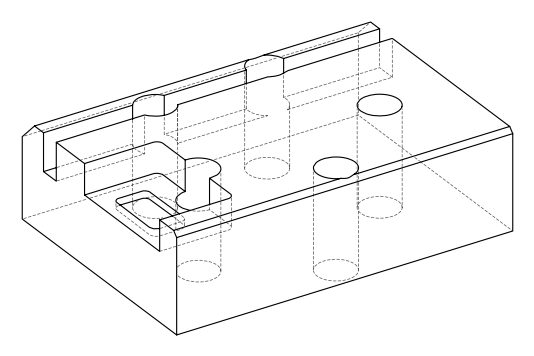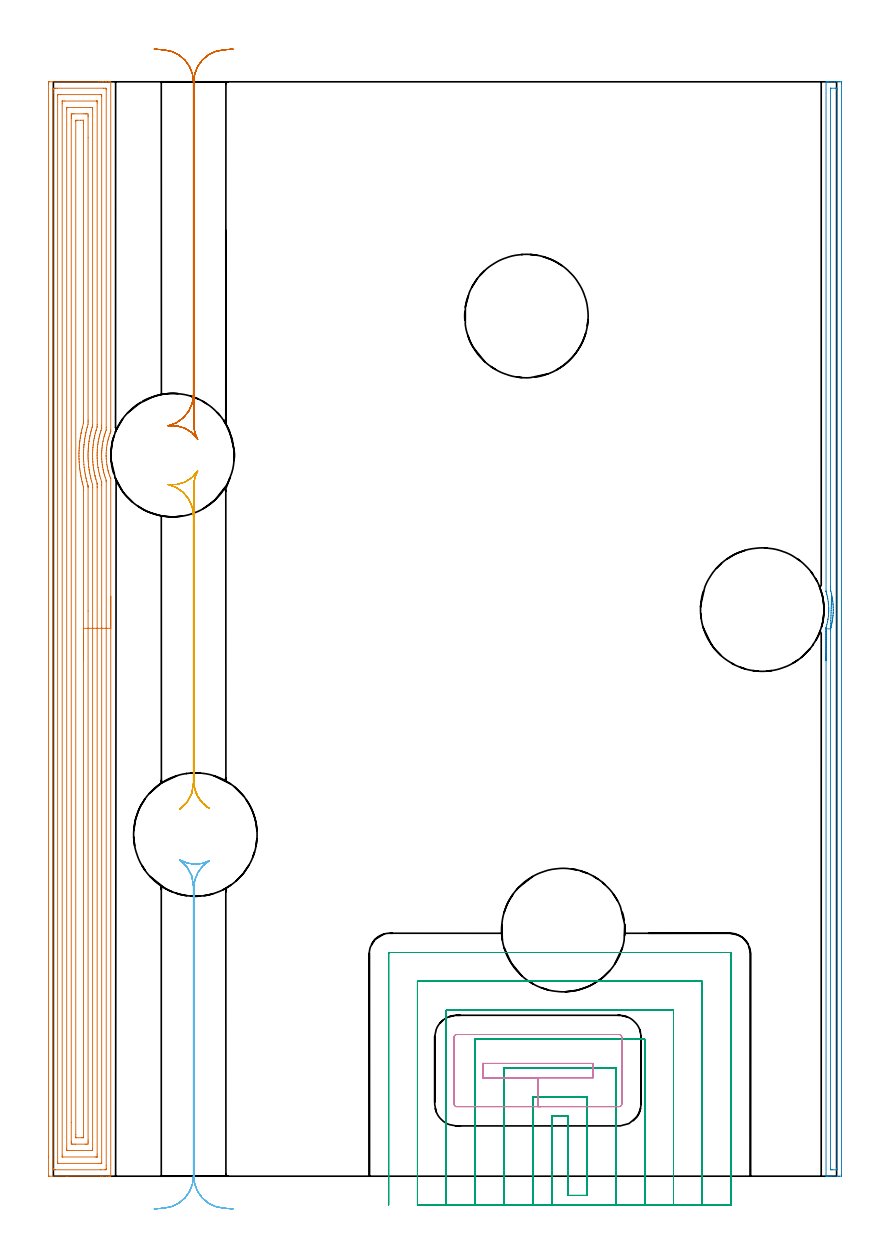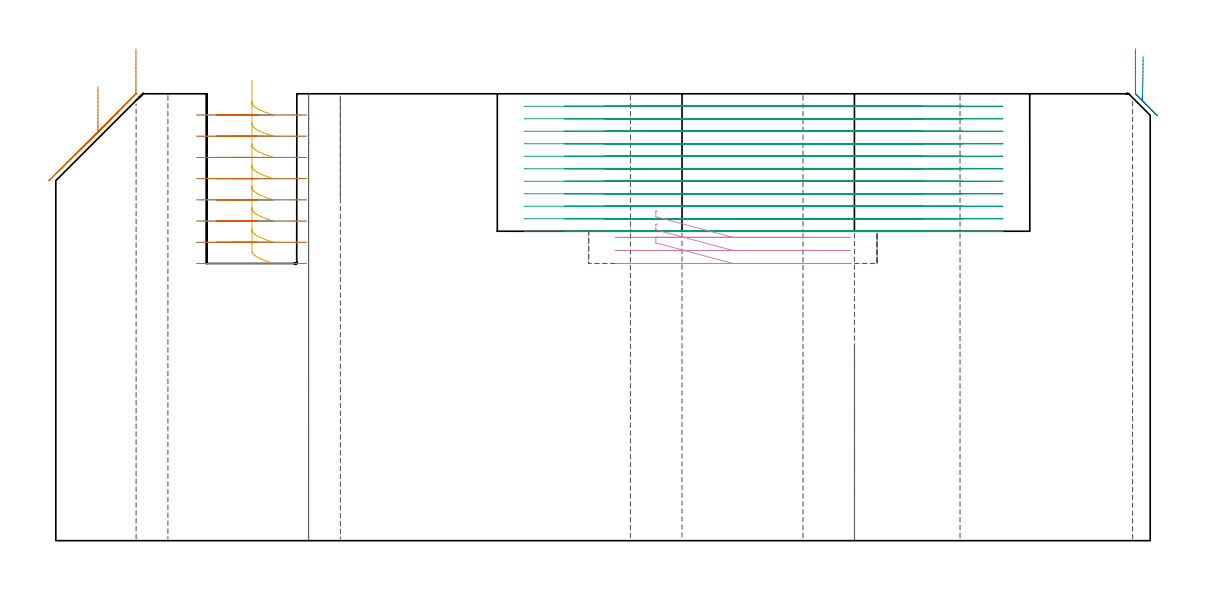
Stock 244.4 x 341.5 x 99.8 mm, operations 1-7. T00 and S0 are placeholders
(PLAN: 12 operations, 3 tool changes, 106.8 min)
(1 AREA_MILL | FG_CHAMFER_SURFACE | UGT0205_001 | 19.51 min | 64269 mm3)
(2 AREA_MILL_1 | FG_CHAMFER_SURFACE_1 | UGT0205_001 | 5.64 min | 3945 mm3)
(3 MILL_OPEN_POCKET | POCKET_OPEN | NXT0201_011 | Follow Part, ap 3, ae 75% | 38.83 min | 276191 mm3)
(4 MILL_RECTANGULAR_POCKET | POCKET_RECTANGULAR_STRAIGHT | NXT0201_011 | Follow Part, ap 3, ae 75% | 1.7 min | 15711 mm3)
(5 MILL_RECTANGULAR_SLOT | SLOT_RECTANGULAR | UGT0201_094 | Follow Part, ap 5, ae 75% | 4.61 min | 102547 mm3)
(6 MILL_RECTANGULAR_SLOT_1 | SLOT_RECTANGULAR_1 | UGT0201_094 | Follow Part, ap 5, ae 75% | 4.05 min | 84101 mm3)
(7 MILL_RECTANGULAR_SLOT_2 | SLOT_RECTANGULAR_2 | UGT0201_094 | Follow Part, ap 5, ae 75% | 4.43 min | 90943 mm3)
(8 MILL_THROUGH_HOLE_FROM_SOLID_MATERIAL | STEP1HOLE | UGT0201_018 | Circular | 5.61 min | 80154 mm3)
(9 MILL_THROUGH_HOLE_FROM_SOLID_MATERIAL_1 | STEP1HOLE_1 | UGT0201_018 | Circular | 5.61 min | 99507 mm3)
(10 MILL_THROUGH_HOLE_FROM_SOLID_MATERIAL_2 | STEP1HOLE_2 | UGT0201_018 | Circular | 5.61 min | 116212 mm3)
(11 MILL_THROUGH_HOLE_FROM_SOLID_MATERIAL_3 | STEP1HOLE_3 | UGT0201_018 | Circular | 5.61 min | 116213 mm3)
(12 MILL_THROUGH_HOLE_FROM_SOLID_MATERIAL_4 | STEP1HOLE_4 | UGT0201_018 | Circular | 5.61 min | 81093 mm3)
(TOOL UGT0205_001 | Chamfer Mill 20 x 3 x 45 deg. | D20 FL50 Z2)
(TOOL NXT0201_011 | ENDMILL 12mm [2P460-1200-NA 1630] | D12 FL38 Z6)
(TOOL UGT0201_094 | End mill 20 mm | D20 FL38 Z4)
(TOOL UGT0201_018 | End mill 30 mm | D30 FL50 Z4)
(OP 1 AREA_MILL)
G17 G21 G94 G90
T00 M6
G54
G17 G0 G90 X17.9 Y180.963 S1061 M3
G43 Z109.8 H0
G94 G1 Y180.925 Z108.928 F250.
Y180.811 Z108.063
Y180.622 Z107.212
Y180.36 Z106.38
Y180.026 Z105.574
Y179.623 Z104.8
Y179.155 Z104.064
Y178.624 Z103.372
Y178.034 Z102.729
Y177.391 Z102.139
Y176.699 Z101.608
Y175.963 Z101.14
Y175.189 Z100.737
Y174.383 Z100.403
Y173.551 Z100.141
Y172.7 Z99.952
Y171.835 Z99.838
Y170.963 Z99.8
Y0.168
X17.899 Y0.057 Z99.792
X17.898 Y0.049 Z99.791
X17.87 Y0.01 Z99.762
X17.563 Y0. Z99.463
X17.234 Z99.134
X16.571 Z98.466
X15.359 Z97.255
X14.809 Z96.703
X4.267 Z86.164
X-1.328 Y0.001 Z80.569
X-1.492 Y0.01 Z80.406
X-1.499 Y0.174 Z80.399
X-1.5 Y5.931 Z80.4
Y340.885
X-1.496 Y341.329 Z80.402
X-1.492 Y341.49 Z80.406
X-1.327 Y341.5 Z80.57
X14.203 Z96.098
X14.809 Z96.703
X15.359 Z97.255
X15.69 Z97.586
X16.24 Z98.136
X16.571 Z98.466
X17.234 Z99.134
X17.563 Z99.463
X17.897 Y341.496 Z99.788
X17.898 Y341.493 Z99.789
X17.9 Y341.332 Z99.8
Y232.82
X17.901 Y232.33 Z99.794
X17.892 Y232.305 Z99.79
X17.734 Y231.894 Z99.632
X17.673 Y231.721 Z99.572
X17.42 Y231.001 Z99.318
X17.298 Y230.61 Z99.196
X17.155 Y230.154 Z99.055
X17.143 Y230.109 Z99.043
X17.13 Y230.054 Z99.03
X17.045 Y229.695 Z98.94
X16.946 Y229.291 Z98.845
X16.927 Y229.216 Z98.826
X16.752 Y228.323 Z98.646
X16.616 Y227.431 Z98.509
X16.571 Y227.008 Z98.468
X16.524 Y226.538 Z98.419
X16.471 Y225.646 Z98.364
X16.464 Y224.784 Z98.356
Y224.753 Z98.357
Y224.727 Z98.358
X16.496 Y223.889 Z98.385
X16.497 Y223.86 Z98.386
X16.568 Y222.968 Z98.466
X16.687 Y222.075 Z98.579
X16.773 Y221.583 Z98.669
X16.84 Y221.21 Z98.735
X16.845 Y221.182 Z98.74
X16.861 Y221.101 Z98.76
X17.041 Y220.29 Z98.938
X17.095 Y220.068 Z98.995
X17.101 Y220.047 Z99.
X17.156 Y219.846 Z99.055
X17.291 Y219.397 Z99.189
X17.59 Y218.505 Z99.489
X17.746 Y218.084 Z99.646
X17.895 Y217.685 Z99.793
X17.897 Y217.669 Z99.796
X17.9 Y217.638 Z99.8
Y170.963
X16.486 Z98.386
Y3.38
X16.485 Y2.489 Z98.385
X16.483 Y2.401 Z98.383
X16.474 Y2.01 Z98.374
X16.083 Y2.003 Z97.983
X14.809 Y2. Z96.709
X0.71 Y2.001 Z82.61
X0.221 Y2.004 Z82.121
X0.012 Y2.01 Z81.912
X-0.079 Y2.035 Z81.821
X-0.084 Y2.313 Z81.816
X-0.085 Y2.401 Z81.815
X-0.086 Y338.12 Z81.814
X-0.085 Y339.012 Z81.815
X-0.083 Y339.099 Z81.817
X-0.074 Y339.49 Z81.826
X0.317 Y339.497 Z82.217
X0.71 Y339.499 Z82.61
X1.196 Y339.5 Z83.096
X15.69 Y339.499 Z97.59
X16.179 Y339.496 Z98.079
X16.388 Y339.49 Z98.288
X16.479 Y339.465 Z98.379
X16.484 Y339.187 Z98.384
X16.485 Y339.099 Z98.385
Y233.713
X16.479 Y232.914 Z98.379
X16.473 Y232.82 Z98.373
X16.273 Y232.23 Z98.173
X16.171 Y231.927 Z98.071
X16.052 Y231.56 Z97.952
X15.886 Y231.034 Z97.786
X15.86 Y230.948 Z97.76
X15.842 Y230.881 Z97.742
X15.69 Y230.281 Z97.59
X15.663 Y230.168 Z97.563
X15.657 Y230.141 Z97.557
X15.506 Y229.434 Z97.406
X15.469 Y229.248 Z97.369
X15.365 Y228.685 Z97.265
X15.313 Y228.355 Z97.213
X15.246 Y227.911 Z97.146
X15.194 Y227.462 Z97.094
X15.158 Y227.108 Z97.058
X15.111 Y226.569 Z97.011
X15.092 Y226.281 Z96.992
X15.061 Y225.676 Z96.961
X15.056 Y225.425 Z96.956
X15.053 Y224.783 Z96.953
X15.058 Y224.53 Z96.958
X15.081 Y223.889 Z96.981
X15.096 Y223.598 Z96.996
X15.147 Y222.996 Z97.047
X15.182 Y222.619 Z97.082
X15.248 Y222.103 Z97.148
X15.318 Y221.587 Z97.218
X15.385 Y221.21 Z97.285
X15.517 Y220.492 Z97.417
X15.554 Y220.317 Z97.454
X15.69 Y219.698 Z97.59
X15.763 Y219.424 Z97.663
X15.941 Y218.785 Z97.841
X15.974 Y218.675 Z97.874
X16.019 Y218.531 Z97.919
X16.185 Y218.029 Z98.085
X16.475 Y217.183 Z98.375
X16.479 Y217.133 Z98.379
X16.483 Y217.033 Z98.383
X16.485 Y216.832 Z98.385
X16.486 Y216.745 Z98.386
Y170.963
X15.071 Z96.971
Y4.187
X15.07 Y4.054 Z96.97
X15.067 Y4.022 Z96.967
X15.065 Y4.013 Z96.965
X15.054 Y4.009 Z96.954
X14.991 Y4.002 Z96.891
X14.809 Y4.001 Z96.709
X14.112 Y4. Z96.012
X1.591 Y4.001 Z83.491
X1.407 Y4.005 Z83.307
X1.355 Y4.01 Z83.255
X1.335 Y4.014 Z83.235
X1.333 Y4.028 Z83.233
X1.33 Y4.098 Z83.23
X1.329 Y4.187 Z83.229
Y4.453
Y337.313
X1.33 Y337.446 Z83.23
X1.333 Y337.478 Z83.233
X1.334 Y337.487 Z83.234
X1.346 Y337.491 Z83.246
X1.409 Y337.498 Z83.309
X1.591 Y337.499 Z83.491
X2.288 Y337.5 Z84.188
X14.809 Y337.499 Z96.709
X14.993 Y337.495 Z96.893
X15.045 Y337.49 Z96.945
X15.065 Y337.486 Z96.965
X15.067 Y337.472 Z96.967
X15.07 Y337.402 Z96.97
X15.071 Y337.313 Z96.971
Y337.047
Y234.341
X15.068 Y233.713 Z96.968
X15.065 Y233.454 Z96.965
X15.06 Y233.297 Z96.96
X14.878 Y232.75 Z96.778
X14.809 Y232.537 Z96.709
X14.665 Y232.073 Z96.565
X14.623 Y231.927 Z96.523
X14.47 Y231.378 Z96.37
X14.384 Y231.034 Z96.284
X14.296 Y230.661 Z96.196
X14.18 Y230.141 Z96.08
X14.136 Y229.93 Z96.036
X14.002 Y229.248 Z95.902
X13.991 Y229.184 Z95.891
X13.928 Y228.795 Z95.828
X13.87 Y228.413 Z95.77
X13.863 Y228.355 Z95.763
X13.777 Y227.614 Z95.677
X13.762 Y227.462 Z95.662
X13.705 Y226.794 Z95.605
X13.69 Y226.569 Z95.59
X13.657 Y225.95 Z95.557
X13.646 Y225.676 Z95.546
X13.639 Y225.075 Z95.539
Y224.783
X13.654 Y224.167 Z95.554
X13.666 Y223.889 Z95.566
X13.703 Y223.224 Z95.603
X13.721 Y222.996 Z95.621
X13.79 Y222.243 Z95.69
X13.806 Y222.103 Z95.706
X13.921 Y221.216 Z95.821
X13.928 Y221.174 Z95.828
X14.086 Y220.317 Z95.986
X14.124 Y220.118 Z96.024
X14.274 Y219.424 Z96.174
X14.378 Y218.968 Z96.278
X14.493 Y218.531 Z96.393
X14.723 Y217.724 Z96.623
X15.043 Y216.745 Z96.943
X15.064 Y216.676 Z96.964
X15.067 Y216.611 Z96.967
X15.07 Y216.48 Z96.97
X15.071 Y215.852 Z96.971
Y215.585
Y170.963
X13.657 Z95.557
Y6.866
X13.655 Y6.249 Z95.555
X13.652 Y6.042 Z95.552
X13.65 Y6.014 Z95.55
X13.633 Y6.01 Z95.533
X13.58 Y6.005 Z95.48
X13.474 Y6.002 Z95.374
X13.046 Y6. Z94.946
X2.923 Y6.001 Z84.823
X2.822 Y6.003 Z84.722
X2.772 Y6.007 Z84.672
X2.752 Y6.01 Z84.652
X2.75 Y6.023 Z84.65
X2.747 Y6.129 Z84.647
X2.743 Y6.592 Z84.643
Y334.634
X2.745 Y335.251 Z84.645
X2.748 Y335.458 Z84.648
X2.749 Y335.487 Z84.649
X2.767 Y335.49 Z84.667
X2.819 Y335.495 Z84.719
X2.926 Y335.498 Z84.826
X3.354 Y335.5 Z85.254
X13.477 Y335.499 Z95.377
X13.578 Y335.497 Z95.478
X13.628 Y335.493 Z95.528
X13.648 Y335.49 Z95.548
X13.65 Y335.477 Z95.55
X13.653 Y335.371 Z95.553
X13.657 Y334.908 Z95.557
Y234.607
X13.655 Y233.989 Z95.555
X13.653 Y233.851 Z95.553
X13.65 Y233.784 Z95.55
X13.356 Y232.82 Z95.256
X13.285 Y232.579 Z95.185
X13.102 Y231.927 Z95.002
X13.09 Y231.883 Z94.99
X13.046 Y231.707 Z94.946
X12.921 Y231.161 Z94.821
X12.893 Y231.034 Z94.793
X12.766 Y230.425 Z94.666
X12.711 Y230.141 Z94.611
X12.625 Y229.676 Z94.525
X12.556 Y229.248 Z94.456
X12.504 Y228.904 Z94.404
X12.432 Y228.355 Z94.332
X12.404 Y228.113 Z94.304
X12.337 Y227.462 Z94.237
X12.322 Y227.303 Z94.222
X12.269 Y226.569 Z94.169
X12.263 Y226.47 Z94.163
X12.228 Y225.676 Z94.128
X12.226 Y225.614 Z94.126
X12.219 Y224.783 Z94.119
X12.22 Y224.728 Z94.12
X12.244 Y223.889 Z94.144
X12.248 Y223.806 Z94.148
X12.296 Y222.996 Z94.196
X12.307 Y222.853 Z94.207
X12.377 Y222.103 Z94.277
X12.403 Y221.863 Z94.303
X12.488 Y221.21 Z94.388
X12.541 Y220.829 Z94.441
X12.629 Y220.317 Z94.529
X12.732 Y219.743 Z94.632
X12.797 Y219.424 Z94.697
X12.967 Y218.611 Z94.867
X12.985 Y218.531 Z94.885
X13.046 Y218.273 Z94.946
X13.221 Y217.638 Z95.121
X13.291 Y217.39 Z95.191
X13.628 Y216.294 Z95.528
X13.65 Y216.201 Z95.55
X13.653 Y216.13 Z95.553
X13.656 Y215.852 Z95.556
X13.657 Y215.233 Z95.557
Y214.958
Y170.963
X12.243 Z94.143
Y8.495
X12.241 Y8.337 Z94.141
X12.236 Y8.026 Z94.136
X12.222 Y8.009 Z94.122
X12.205 Y8.006 Z94.105
X12.165 Y8.003 Z94.065
X11.927 Y8. Z93.827
X4.878 Z86.778
X4.235 Y8.003 Z86.135
X4.192 Y8.005 Z86.092
X4.171 Y8.009 Z86.071
X4.164 Y8.016 Z86.064
X4.162 Y8.101 Z86.062
X4.158 Y8.416 Z86.058
X4.157 Y8.731 Z86.057
Y333.005
X4.159 Y333.163 Z86.059
X4.164 Y333.474 Z86.064
X4.178 Y333.491 Z86.078
X4.195 Y333.494 Z86.095
X4.235 Y333.497 Z86.135
X4.472 Y333.5 Z86.372
X11.522 Z93.422
X12.165 Y333.497 Z94.065
X12.208 Y333.495 Z94.108
X12.229 Y333.491 Z94.129
X12.236 Y333.484 Z94.136
X12.238 Y333.399 Z94.138
X12.242 Y333.084 Z94.142
X12.243 Y332.926 Z94.143
Y332.848
Y234.528
X12.241 Y234.449 Z94.141
X12.236 Y234.292 Z94.136
X12.232 Y234.21 Z94.132
X12.217 Y234.155 Z94.117
X12.165 Y233.977 Z94.065
X12.104 Y233.776 Z94.004
X12.085 Y233.713 Z93.985
X11.906 Y233.083 Z93.806
X11.834 Y232.82 Z93.734
X11.721 Y232.378 Z93.621
X11.613 Y231.927 Z93.513
X11.551 Y231.657 Z93.451
X11.416 Y231.034 Z93.316
X11.393 Y230.924 Z93.293
X11.284 Y230.365 Z93.184
X11.249 Y230.176 Z93.149
X11.243 Y230.141 Z93.143
X11.13 Y229.404 Z93.03
X11.109 Y229.248 Z93.009
X11.029 Y228.614 Z92.929
X10.999 Y228.355 Z92.899
X10.944 Y227.806 Z92.844
X10.915 Y227.462 Z92.815
X10.879 Y226.979 Z92.779
X10.855 Y226.569 Z92.755
X10.834 Y226.132 Z92.734
X10.818 Y225.676 Z92.718
X10.812 Y225.261 Z92.712
X10.81 Y224.783 Z92.71
X10.818 Y224.362 Z92.718
X10.834 Y223.889 Z92.734
X10.853 Y223.433 Z92.753
X10.88 Y222.996 Z92.78
X10.918 Y222.475 Z92.818
X10.952 Y222.103 Z92.852
X11.014 Y221.484 Z92.914
X11.048 Y221.21 Z92.948
X11.148 Y220.455 Z93.048
X11.17 Y220.317 Z93.07
X11.284 Y219.651 Z93.184
X11.326 Y219.424 Z93.226
X11.336 Y219.372 Z93.236
X11.509 Y218.531 Z93.409
X11.571 Y218.24 Z93.471
X11.711 Y217.638 Z93.611
X11.865 Y217.049 Z93.765
X11.952 Y216.745 Z93.852
X12.236 Y215.78 Z94.136
X12.242 Y214.958 Z94.142
X12.243 Y214.88 Z94.143
Y170.963
X10.829 Z92.729
Y11.332
X10.828 Y10.901 Z92.728
X10.825 Y10.439 Z92.725
X10.822 Y10.014 Z92.722
X10.403 Y10.007 Z92.303
X9.953 Y10.001 Z91.853
X6.878 Y10. Z88.778
X6.428 Y10.002 Z88.328
X5.997 Y10.008 Z87.897
X5.578 Y10.017 Z87.478
X5.575 Y10.439 Z87.475
X5.572 Y10.869 Z87.472
X5.571 Y16.731 Z87.471
Y330.168
X5.572 Y330.599 Z87.472
X5.575 Y331.061 Z87.475
X5.578 Y331.486 Z87.478
X5.997 Y331.493 Z87.897
X6.447 Y331.499 Z88.347
X9.522 Y331.5 Z91.422
X9.972 Y331.498 Z91.872
X10.403 Y331.492 Z92.303
X10.822 Y331.483 Z92.722
X10.825 Y331.061 Z92.725
X10.828 Y330.631 Z92.728
X10.829 Y324.043 Z92.729
X10.828 Y235.962 Z92.728
X10.826 Y235.5 Z92.726
X10.822 Y235.075 Z92.722
X10.809 Y234.607 Z92.709
X10.558 Y233.713 Z92.458
X10.525 Y233.59 Z92.425
X10.403 Y233.129 Z92.303
X10.343 Y232.881 Z92.243
X10.329 Y232.82 Z92.229
X10.179 Y232.154 Z92.079
X10.13 Y231.927 Z92.03
X10.026 Y231.417 Z91.926
X9.952 Y231.034 Z91.852
X9.884 Y230.667 Z91.784
X9.798 Y230.141 Z91.698
X9.761 Y229.899 Z91.661
X9.67 Y229.248 Z91.57
X9.653 Y229.115 Z91.553
X9.566 Y228.355 Z91.466
X9.562 Y228.314 Z91.462
X9.522 Y227.896 Z91.422
X9.49 Y227.494 Z91.39
X9.488 Y227.462 Z91.388
X9.437 Y226.655 Z91.337
X9.432 Y226.569 Z91.332
X9.402 Y225.797 Z91.302
X9.4 Y225.676 Z91.3
X9.392 Y224.914 Z91.292
X9.394 Y224.783 Z91.294
X9.41 Y224.002 Z91.31
X9.414 Y223.889 Z91.314
X9.451 Y223.068 Z91.351
X9.522 Y222.088 Z91.422
X9.61 Y221.21 Z91.51
X9.621 Y221.109 Z91.521
X9.727 Y220.317 Z91.627
X9.762 Y220.073 Z91.662
X9.872 Y219.424 Z91.772
X9.948 Y218.992 Z91.848
X10.038 Y218.531 Z91.938
X10.171 Y217.873 Z92.071
X10.223 Y217.638 Z92.123
X10.403 Y216.851 Z92.303
X10.431 Y216.745 Z92.331
X10.441 Y216.706 Z92.341
X10.684 Y215.852 Z92.584
X10.797 Y215.452 Z92.697
X10.818 Y215.363 Z92.718
X10.822 Y215.304 Z92.722
X10.826 Y215.189 Z92.726
X10.828 Y214.958 Z92.728
X10.829 Y176.351 Z92.729
Y170.963
X9.415 Z91.315
X9.414 Y12.334 Z91.314
X9.413 Y12.225 Z91.313
X9.409 Y12.03 Z91.309
X9.408 Y12.014 Z91.308
X9.35 Y12.009 Z91.25
X9.232 Y12.004 Z91.132
X9.084 Y12.001 Z90.984
X8.862 Y12. Z90.762
X7.1 Z89.
X7.03 Y12.003 Z88.93
X7.009 Y12.005 Z88.909
X6.993 Y12.009 Z88.893
X6.99 Y12.039 Z88.89
X6.987 Y12.115 Z88.887
X6.986 Y12.225 Z88.886
X6.985 Y13.009 Z88.885
X6.986 Y329.166 Z88.886
X6.987 Y329.275 Z88.887
X6.99 Y329.47 Z88.89
X6.991 Y329.486 Z88.891
X7.05 Y329.491 Z88.95
X7.168 Y329.496 Z89.068
X7.316 Y329.499 Z89.216
X7.538 Y329.5 Z89.438
X8.419 Z90.319
X9.3 Z91.2
X9.37 Y329.497 Z91.27
X9.391 Y329.495 Z91.291
X9.407 Y329.491 Z91.307
X9.41 Y329.461 Z91.31
X9.413 Y329.385 Z91.313
X9.414 Y329.275 Z91.314
X9.415 Y328.491 Z91.315
X9.414 Y235.609 Z91.314
X9.413 Y235.5 Z91.313
X9.408 Y235.109 Z91.308
X9.333 Y234.798 Z91.233
X9.055 Y233.713 Z90.955
X8.973 Y233.376 Z90.873
X8.844 Y232.82 Z90.744
X8.807 Y232.652 Z90.707
X8.653 Y231.927 Z90.553
X8.651 Y231.917 Z90.551
X8.641 Y231.864 Z90.541
X8.512 Y231.165 Z90.412
X8.489 Y231.034 Z90.389
X8.39 Y230.396 Z90.29
X8.353 Y230.141 Z90.253
X8.282 Y229.611 Z90.182
X8.238 Y229.248 Z90.138
X8.189 Y228.812 Z90.089
X8.144 Y228.355 Z90.044
X8.112 Y227.998 Z90.012
X8.071 Y227.462 Z89.971
X8.051 Y227.166 Z89.951
X8.019 Y226.569 Z89.919
X8.008 Y226.317 Z89.908
X7.988 Y225.676 Z89.888
X7.983 Y225.449 Z89.883
X7.981 Y224.783 Z89.881
X7.983 Y224.556 Z89.883
X8.001 Y223.889 Z89.901
X8.009 Y223.636 Z89.909
X8.041 Y222.996 Z89.941
X8.059 Y222.693 Z89.959
X8.103 Y222.103 Z90.003
X8.134 Y221.723 Z90.034
X8.185 Y221.21 Z90.085
X8.237 Y220.726 Z90.137
X8.289 Y220.317 Z90.189
X8.374 Y219.695 Z90.274
X8.417 Y219.424 Z90.317
X8.552 Y218.62 Z90.452
X8.569 Y218.531 Z90.469
X8.641 Y218.155 Z90.541
X8.746 Y217.638 Z90.646
X8.774 Y217.503 Z90.674
X8.944 Y216.745 Z90.844
X9.037 Y216.343 Z90.937
X9.166 Y215.852 Z91.066
X9.361 Y215.121 Z91.261
X9.404 Y214.958 Z91.304
X9.413 Y214.175 Z91.313
X9.414 Y214.065 Z91.314
X9.415 Y170.963 Z91.315
Y170.092 Z91.353
Y169.227 Z91.467
Y168.375 Z91.655
Y167.543 Z91.918
Y166.737 Z92.252
Y165.963 Z92.654
Y165.227 Z93.123
Y164.535 Z93.654
Y163.892 Z94.244
Y163.303 Z94.887
Y162.772 Z95.579
Y162.303 Z96.315
Y161.9 Z97.088
Y161.566 Z97.894
Y161.304 Z98.726
Y161.115 Z99.578
Y161.001 Z100.443
Y160.963 Z101.315
G0 Z109.8
M5
M2
(OP 2 AREA_MILL_1)
G17 G21 G94 G90
T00 M6
G54
G17 G0 G90 X241.089 Y160.858 S1061 M3
G43 Z109.822 H0
G94 G1 Y160.894 Z108.95 F250.
Y161.005 Z108.085
Y161.192 Z107.233
X241.09 Y161.452 Z106.4
Y161.783 Z105.593
X241.091 Y162.184 Z104.818
X241.092 Y162.651 Z104.081
X241.093 Y163.18 Z103.387
X241.094 Y163.767 Z102.743
X241.095 Y164.409 Z102.151
X241.096 Y165.099 Z101.618
X241.097 Y165.834 Z101.148
X241.099 Y166.607 Z100.743
X241.1 Y167.412 Z100.406
X241.102 Y168.243 Z100.142
X241.103 Y169.094 Z99.95
X241.105 Y169.959 Z99.834
X241.106 Y170.83 Z99.794
X241.107 Y171.137 Z99.793
X241.116 Y171.197 Z99.783
X241.119 Y171.209 Z99.781
X241.169 Y171.399 Z99.73
X241.353 Y172.09 Z99.545
X241.556 Y172.982 Z99.341
X241.683 Y173.693 Z99.215
X241.716 Y173.874 Z99.183
X241.831 Y174.767 Z99.065
X241.846 Y174.932 Z99.051
X241.906 Y175.659 Z98.984
X241.932 Y176.106 Z98.963
X241.937 Y176.328 Z98.958
X241.942 Y176.552 Z98.952
X241.945 Y176.998 Z98.954
X241.937 Y177.286 Z98.961
X241.932 Y177.445 Z98.964
Y177.448
X241.876 Y178.341 Z99.02
X241.859 Y178.524 Z99.04
X241.785 Y179.23 Z99.11
X241.649 Y180.122 Z99.248
X241.612 Y180.31 Z99.286
X241.472 Y181.015 Z99.425
X241.322 Y181.618 Z99.575
X241.251 Y181.908 Z99.646
X241.21 Y182.059 Z99.689
X241.129 Y182.349 Z99.768
X241.112 Y182.413 Z99.785
X241.108 Y182.508 Z99.789
X241.104 Y182.657 Z99.794
X241.1 Y341.332 Z99.8
X241.103 Y341.49 Z99.788
X241.16 Y341.493 Z99.731
X241.562 Y341.5 Z99.338
X241.935 Z98.964
X242.607 Z98.288
X243.836 Z97.061
X244.393 Z96.501
X245.008 Z95.888
X245.286 Z95.609
X245.896 Y341.498 Z95.
X245.897 Y341.496 Z94.999
X245.9 Y340.885 Z95.
Y0.615
X245.897 Y0.004 Z94.999
X245.896 Y0.002 Z95.
X245.286 Y0. Z95.609
X245.008 Z95.888
X242.607 Z98.288
X241.935 Z98.964
X241.562 Z99.338
X241.163 Z99.728
X241.108 Z99.782
X241.103 Y0.007 Z99.788
X241.1 Y0.168 Z99.8
X241.106 Y170.83 Z99.794
X242.527 Y170.764 Z98.373
X242.544 Y170.858 Z98.356
X242.607 Y171.12 Z98.293
X242.623 Y171.181 Z98.277
X242.627 Y171.197 Z98.273
X242.793 Y171.904 Z98.107
X242.834 Y172.09 Z98.066
X242.948 Y172.642 Z97.952
X243.01 Y172.983 Z97.89
X243.083 Y173.4 Z97.817
X243.149 Y173.876 Z97.751
X243.188 Y174.188 Z97.712
X243.252 Y174.769 Z97.648
X243.273 Y174.996 Z97.627
X243.323 Y175.662 Z97.577
X243.332 Y175.83 Z97.568
X243.353 Y176.555 Z97.547
X243.355 Y176.7 Z97.545
X243.343 Y177.448 Z97.557
X243.338 Y177.61 Z97.562
X243.294 Y178.341 Z97.606
X243.277 Y178.564 Z97.623
X243.211 Y179.234 Z97.689
X243.176 Y179.559 Z97.724
X243.091 Y180.128 Z97.809
X243.015 Y180.613 Z97.885
X242.935 Y181.021 Z97.965
X242.79 Y181.731 Z98.11
X242.747 Y181.914 Z98.153
X242.607 Y182.487 Z98.293
X242.529 Y182.807 Z98.371
X242.526 Y182.888 Z98.374
X242.52 Y183.7 Z98.38
X242.519 Y183.788 Z98.381
X242.515 Y339.192 Z98.385
X242.516 Y339.285 Z98.384
X242.521 Y339.468 Z98.379
X242.525 Y339.492 Z98.375
X242.533 Y339.494 Z98.367
X242.557 Y339.497 Z98.343
X242.607 Y339.499 Z98.293
X243.993 Y339.5 Z96.907
X244.393 Y339.496 Z96.507
X244.45 Y339.494 Z96.45
X244.478 Y339.491 Z96.422
X244.481 Y339.377 Z96.419
X244.485 Y339.192 Z96.415
X244.486 Y339.099 Z96.414
Y339.007
X244.485 Y2.308 Z96.415
X244.484 Y2.215 Z96.416
X244.479 Y2.031 Z96.421
X244.475 Y2.008 Z96.425
X244.467 Y2.006 Z96.433
X244.443 Y2.003 Z96.457
X244.393 Y2.001 Z96.507
X243.007 Y2. Z97.893
X242.607 Y2.004 Z98.293
X242.55 Y2.006 Z98.35
X242.522 Y2.009 Z98.378
X242.515 Y2.401 Z98.385
X242.521 Y170.477 Z98.379
X242.524 Y170.65 Z98.376
X242.527 Y170.764 Z98.373
X242.551 Y171.636 Z98.387
X242.575 Y172.503 Z98.477
X242.599 Y173.359 Z98.642
X242.622 Y174.198 Z98.881
X242.644 Y175.012 Z99.193
X242.666 Y175.797 Z99.574
X242.686 Y176.545 Z100.023
X242.706 Y177.251 Z100.535
X242.724 Y177.91 Z101.106
X242.741 Y178.516 Z101.733
X242.756 Y179.066 Z102.41
X242.769 Y179.555 Z103.133
X242.781 Y179.978 Z103.895
X242.79 Y180.334 Z104.692
X242.798 Y180.619 Z105.516
X242.804 Y180.831 Z106.362
X242.808 Y180.969 Z107.224
X242.81 Y181.031 Z108.094
G0 Z109.8
M5
M2
(OP 3 MILL_OPEN_POCKET)
G17 G21 G94 G90
T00 M6
G54
G17 G0 G90 X155.6 Y-9. S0 M3
G43 Z109.8 H1
Z97.009
G94 G1 Y-6. F250.
Y18.8 F500.
X160.5
Y-6.
X166.5
Y24.8
X149.6
Y-6.
Y-9. F250.
X175.5
Y-6.
Y33.8 F500.
X140.6
Y-6.
Y-9. F250.
X184.5
Y-6.
Y42.8 F500.
X131.6
Y-6.
Y-9. F250.
X193.5
Y-6.
Y51.8 F500.
X122.6
Y-6.
Y-9. F250.
X202.5
Y-6.
Y60.8 F500.
X113.6
Y-6.
Y-9. F250.
X211.5
Y-6.
Y69.5 F500.
G3 X211.2 Y69.8 R0.3
G1 X104.9
G3 X104.6 Y69.5 R0.3
G1 Y-6.
Y-9. F250.
G0 X155.6 Z94.218
G1 Y-6.
Y18.8 F500.
X160.5
Y-6.
X166.5
Y24.8
X149.6
Y-6.
Y-9. F250.
X175.5
Y-6.
Y33.8 F500.
X140.6
Y-6.
Y-9. F250.
X184.5
Y-6.
Y42.8 F500.
X131.6
Y-6.
Y-9. F250.
X193.5
Y-6.
Y51.8 F500.
X122.6
Y-6.
Y-9. F250.
X202.5
Y-6.
Y60.8 F500.
X113.6
Y-6.
Y-9. F250.
X211.5
Y-6.
Y69.5 F500.
G3 X211.2 Y69.8 R0.3
G1 X104.9
G3 X104.6 Y69.5 R0.3
G1 Y-6.
Y-9. F250.
G0 X155.6 Z91.427
G1 Y-6.
Y18.8 F500.
X160.5
Y-6.
X166.5
Y24.8
X149.6
Y-6.
Y-9. F250.
X175.5
Y-6.
Y33.8 F500.
X140.6
Y-6.
Y-9. F250.
X184.5
Y-6.
Y42.8 F500.
X131.6
Y-6.
Y-9. F250.
X193.5
Y-6.
Y51.8 F500.
X122.6
Y-6.
Y-9. F250.
X202.5
Y-6.
Y60.8 F500.
X113.6
Y-6.
Y-9. F250.
X211.5
Y-6.
Y69.5 F500.
G3 X211.2 Y69.8 R0.3
G1 X104.9
G3 X104.6 Y69.5 R0.3
G1 Y-6.
Y-9. F250.
G0 X155.6 Z88.636
G1 Y-6.
Y18.8 F500.
X160.5
Y-6.
X166.5
Y24.8
X149.6
Y-6.
Y-9. F250.
X175.5
Y-6.
Y33.8 F500.
X140.6
Y-6.
Y-9. F250.
X184.5
Y-6.
Y42.8 F500.
X131.6
Y-6.
Y-9. F250.
X193.5
Y-6.
Y51.8 F500.
X122.6
Y-6.
Y-9. F250.
X202.5
Y-6.
Y60.8 F500.
X113.6
Y-6.
Y-9. F250.
X211.5
Y-6.
Y69.5 F500.
G3 X211.2 Y69.8 R0.3
G1 X104.9
G3 X104.6 Y69.5 R0.3
G1 Y-6.
Y-9. F250.
G0 X155.6 Z85.845
G1 Y-6.
Y18.8 F500.
X160.5
Y-6.
X166.5
Y24.8
X149.6
Y-6.
Y-9. F250.
X175.5
Y-6.
Y33.8 F500.
X140.6
Y-6.
Y-9. F250.
X184.5
Y-6.
Y42.8 F500.
X131.6
Y-6.
Y-9. F250.
X193.5
Y-6.
Y51.8 F500.
X122.6
Y-6.
Y-9. F250.
X202.5
Y-6.
Y60.8 F500.
X113.6
Y-6.
Y-9. F250.
X211.5
Y-6.
Y69.5 F500.
G3 X211.2 Y69.8 R0.3
G1 X104.9
G3 X104.6 Y69.5 R0.3
G1 Y-6.
Y-9. F250.
G0 X155.6 Z83.054
G1 Y-6.
Y18.8 F500.
X160.5
Y-6.
X166.5
Y24.8
X149.6
Y-6.
Y-9. F250.
X175.5
Y-6.
Y33.8 F500.
X140.6
Y-6.
Y-9. F250.
X184.5
Y-6.
Y42.8 F500.
X131.6
Y-6.
Y-9. F250.
X193.5
Y-6.
Y51.8 F500.
X122.6
Y-6.
Y-9. F250.
X202.5
Y-6.
Y60.8 F500.
X113.6
Y-6.
Y-9. F250.
X211.5
Y-6.
Y69.5 F500.
G3 X211.2 Y69.8 R0.3
G1 X104.9
G3 X104.6 Y69.5 R0.3
G1 Y-6.
Y-9. F250.
G0 X155.6 Z80.264
G1 Y-6.
Y18.8 F500.
X160.5
Y-6.
X166.5
Y24.8
X149.6
Y-6.
Y-9. F250.
X175.5
Y-6.
Y33.8 F500.
X140.6
Y-6.
Y-9. F250.
X184.5
Y-6.
Y42.8 F500.
X131.6
Y-6.
Y-9. F250.
X193.5
Y-6.
Y51.8 F500.
X122.6
Y-6.
Y-9. F250.
X202.5
Y-6.
Y60.8 F500.
X113.6
Y-6.
Y-9. F250.
X211.5
Y-6.
Y69.5 F500.
G3 X211.2 Y69.8 R0.3
G1 X104.9
G3 X104.6 Y69.5 R0.3
G1 Y-6.
Y-9. F250.
G0 X155.6 Z77.473
G1 Y-6.
Y18.8 F500.
X160.5
Y-6.
X166.5
Y24.8
X149.6
Y-6.
Y-9. F250.
X175.5
Y-6.
Y33.8 F500.
X140.6
Y-6.
Y-9. F250.
X184.5
Y-6.
Y42.8 F500.
X131.6
Y-6.
Y-9. F250.
X193.5
Y-6.
Y51.8 F500.
X122.6
Y-6.
Y-9. F250.
X202.5
Y-6.
Y60.8 F500.
X113.6
Y-6.
Y-9. F250.
X211.5
Y-6.
Y69.5 F500.
G3 X211.2 Y69.8 R0.3
G1 X104.9
G3 X104.6 Y69.5 R0.3
G1 Y-6.
Y-9. F250.
G0 X155.6 Z74.682
G1 Y-6.
Y18.8 F500.
X160.5
Y-6.
X166.5
Y24.8
X149.6
Y-6.
Y-9. F250.
X175.5
Y-6.
Y33.8 F500.
X140.6
Y-6.
Y-9. F250.
X184.5
Y-6.
Y42.8 F500.
X131.6
Y-6.
Y-9. F250.
X193.5
Y-6.
Y51.8 F500.
X122.6
Y-6.
Y-9. F250.
X202.5
Y-6.
Y60.8 F500.
X113.6
Y-6.
Y-9. F250.
X211.5
Y-6.
Y69.5 F500.
G3 X211.2 Y69.8 R0.3
G1 X104.9
G3 X104.6 Y69.5 R0.3
G1 Y-6.
Y-9. F250.
G0 X155.6 Z71.891
G1 Y-6.
Y18.8 F500.
X160.5
Y-6.
X166.5
Y24.8
X149.6
Y-6.
Y-9. F250.
X175.5
Y-6.
Y33.8 F500.
X140.6
Y-6.
Y-9. F250.
X184.5
Y-6.
Y42.8 F500.
X131.6
Y-6.
Y-9. F250.
X193.5
Y-6.
Y51.8 F500.
X122.6
Y-6.
Y-9. F250.
X202.5
Y-6.
Y60.8 F500.
X113.6
Y-6.
Y-9. F250.
X211.5
Y-6.
Y69.5 F500.
G3 X211.2 Y69.8 R0.3
G1 X104.9
G3 X104.6 Y69.5 R0.3
G1 Y-6.
Y-9. F250.
G0 X155.6 Z69.1
G1 Y-6.
Y18.8 F500.
X160.5
Y-6.
X166.5
Y24.8
X149.6
Y-6.
Y-9. F250.
X175.5
Y-6.
Y33.8 F500.
X140.6
Y-6.
Y-9. F250.
X184.5
Y-6.
Y42.8 F500.
X131.6
Y-6.
Y-9. F250.
X193.5
Y-6.
Y51.8 F500.
X122.6
Y-6.
Y-9. F250.
X202.5
Y-6.
Y60.8 F500.
X113.6
Y-6.
Y-9. F250.
X211.5
Y-6.
Y69.5 F500.
G3 X211.2 Y69.8 R0.3
G1 X104.9
G3 X104.6 Y69.5 R0.3
G1 Y-6.
Y-9. F250.
G0 Z109.8
M5
M2
(OP 4 MILL_RECTANGULAR_POCKET)
G17 G21 G94 G90
T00 M6
G54
G17 G0 G90 X134.376 Y35.2 S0 M3
G43 Z109.8 H1
Z73.646
G94 G1 X134. Z73.545 F250.
Y30.7 Z72.339
X151.2 Z67.731
X168.4 F500.
Y35.2
X134.
Y30.7
X151.2
Y21.7
X176.5
G3 X177.4 Y22.6 R0.9
G1 Y43.3
G3 X176.5 Y44.2 R0.9
G1 X125.9
G3 X125. Y43.3 R0.9
G1 Y22.6
G3 X125.9 Y21.7 R0.9
G1 X151.2
X152.2
G0 X134.376 Y35.2 Z70.731
G1 X134. Z70.63 F250.
Y30.7 Z69.424
X151.2 Z64.815
X168.4 F500.
Y35.2
X134.
Y30.7
X151.2
Y21.7
X176.5
G3 X177.4 Y22.6 R0.9
G1 Y43.3
G3 X176.5 Y44.2 R0.9
G1 X125.9
G3 X125. Y43.3 R0.9
G1 Y22.6
G3 X125.9 Y21.7 R0.9
G1 X151.2
X152.2
G0 X134.376 Y35.2 Z67.815
G1 X134. Z67.714 F250.
Y30.7 Z66.509
X151.2 Z61.9
X168.4 F500.
Y35.2
X134.
Y30.7
X151.2
Y21.7
X176.5
G3 X177.4 Y22.6 R0.9
G1 Y43.3
G3 X176.5 Y44.2 R0.9
G1 X125.9
G3 X125. Y43.3 R0.9
G1 Y22.6
G3 X125.9 Y21.7 R0.9
G1 X151.2
X152.2
G0 Z109.8
M5
M2
(OP 5 MILL_RECTANGULAR_SLOT)
G17 G21 G94 G90
T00 M6
G54
G17 G0 G90 X43.8 Y141.981 S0 M3
G43 Z109.8 H0
Z102.8
G94 G1 Y123.026 Z97.721 F250.
X43.866 Y122.155 Z97.487
X44.007 Y121.294 Z97.253
X44.223 Y120.448 Z97.019
X44.512 Y119.623 Z96.785
X44.872 Y118.828 Z96.551
X45.299 Y118.066 Z96.317
X45.792 Y117.345 Z96.083
X46.345 Y116.67 Z95.849
X46.956 Y116.045 Z95.615
X47.618 Y115.476 Z95.381
X48.328 Y114.967 Z95.147
X48.598 Y114.802 Z95.062
G2 X43.8 Y123.343 R10. F500.
G1 Y215.253
G2 X45.024 Y220.047 R10.
G1 X45.015 Y220.052
G2 X35.824 Y215.853 R9.25
G1 X35.822 Y215.843
G2 X43.7 Y206.071 R10.
G1 Y122.669
G2 X39.463 Y114.496 R10.
G0 Z109.8
X43.8 Y141.981
Z98.062
G1 Y123.026 Z92.984 F250.
X43.866 Y122.155 Z92.75
X44.007 Y121.294 Z92.516
X44.223 Y120.448 Z92.282
X44.512 Y119.623 Z92.048
X44.872 Y118.828 Z91.814
X45.299 Y118.066 Z91.58
X45.792 Y117.345 Z91.346
X46.345 Y116.67 Z91.112
X46.956 Y116.045 Z90.878
X47.618 Y115.476 Z90.644
X48.328 Y114.967 Z90.41
X48.598 Y114.802 Z90.325
G2 X43.8 Y123.343 R10. F500.
G1 Y215.253
G2 X45.024 Y220.047 R10.
G1 X45.015 Y220.052
G2 X35.824 Y215.853 R9.25
G1 X35.822 Y215.843
G2 X43.7 Y206.071 R10.
G1 Y122.669
G2 X39.463 Y114.496 R10.
G0 Z109.8
X43.8 Y141.981
Z93.325
G1 Y123.026 Z88.246 F250.
X43.866 Y122.155 Z88.012
X44.007 Y121.294 Z87.778
X44.223 Y120.448 Z87.544
X44.512 Y119.623 Z87.31
X44.872 Y118.828 Z87.076
X45.299 Y118.066 Z86.842
X45.792 Y117.345 Z86.608
X46.345 Y116.67 Z86.374
X46.956 Y116.045 Z86.14
X47.618 Y115.476 Z85.906
X48.328 Y114.967 Z85.672
X48.598 Y114.802 Z85.587
G2 X43.8 Y123.343 R10. F500.
G1 Y215.253
G2 X45.024 Y220.047 R10.
G1 X45.015 Y220.052
G2 X35.824 Y215.853 R9.25
G1 X35.822 Y215.843
G2 X43.7 Y206.071 R10.
G1 Y122.669
G2 X39.463 Y114.496 R10.
G0 Z109.8
X43.8 Y141.981
Z88.587
G1 Y123.026 Z83.509 F250.
X43.866 Y122.155 Z83.275
X44.007 Y121.294 Z83.041
X44.223 Y120.448 Z82.807
X44.512 Y119.623 Z82.573
X44.872 Y118.828 Z82.339
X45.299 Y118.066 Z82.105
X45.792 Y117.345 Z81.871
X46.345 Y116.67 Z81.637
X46.956 Y116.045 Z81.403
X47.618 Y115.476 Z81.169
X48.328 Y114.967 Z80.935
X48.598 Y114.802 Z80.85
G2 X43.8 Y123.343 R10. F500.
G1 Y215.253
G2 X45.024 Y220.047 R10.
G1 X45.015 Y220.052
G2 X35.824 Y215.853 R9.25
G1 X35.822 Y215.843
G2 X43.7 Y206.071 R10.
G1 Y122.669
G2 X39.463 Y114.496 R10.
G0 Z109.8
X43.8 Y141.981
Z83.85
G1 Y123.026 Z78.771 F250.
X43.866 Y122.155 Z78.537
X44.007 Y121.294 Z78.303
X44.223 Y120.448 Z78.069
X44.512 Y119.623 Z77.835
X44.872 Y118.828 Z77.601
X45.299 Y118.066 Z77.367
X45.792 Y117.345 Z77.133
X46.345 Y116.67 Z76.899
X46.956 Y116.045 Z76.665
X47.618 Y115.476 Z76.431
X48.328 Y114.967 Z76.197
X48.598 Y114.802 Z76.112
G2 X43.8 Y123.343 R10. F500.
G1 Y215.253
G2 X45.024 Y220.047 R10.
G1 X45.015 Y220.052
G2 X35.824 Y215.853 R9.25
G1 X35.822 Y215.843
G2 X43.7 Y206.071 R10.
G1 Y122.669
G2 X39.463 Y114.496 R10.
G0 Z109.8
X43.8 Y141.981
Z79.112
G1 Y123.026 Z74.034 F250.
X43.866 Y122.155 Z73.8
X44.007 Y121.294 Z73.566
X44.223 Y120.448 Z73.332
X44.512 Y119.623 Z73.098
X44.872 Y118.828 Z72.864
X45.299 Y118.066 Z72.63
X45.792 Y117.345 Z72.396
X46.345 Y116.67 Z72.162
X46.956 Y116.045 Z71.928
X47.618 Y115.476 Z71.694
X48.328 Y114.967 Z71.46
X48.598 Y114.802 Z71.375
G2 X43.8 Y123.343 R10. F500.
G1 Y215.253
G2 X45.024 Y220.047 R10.
G1 X45.015 Y220.052
G2 X35.824 Y215.853 R9.25
G1 X35.822 Y215.843
G2 X43.7 Y206.071 R10.
G1 Y122.669
G2 X39.463 Y114.496 R10.
G0 Z109.8
X43.8 Y141.981
Z74.375
G1 Y123.026 Z69.296 F250.
X43.866 Y122.155 Z69.062
X44.007 Y121.294 Z68.828
X44.223 Y120.448 Z68.594
X44.512 Y119.623 Z68.36
X44.872 Y118.828 Z68.126
X45.299 Y118.066 Z67.892
X45.792 Y117.345 Z67.658
X46.345 Y116.67 Z67.424
X46.956 Y116.045 Z67.19
X47.618 Y115.476 Z66.956
X48.328 Y114.967 Z66.722
X48.598 Y114.802 Z66.637
G2 X43.8 Y123.343 R10. F500.
G1 Y215.253
G2 X45.024 Y220.047 R10.
G1 X45.015 Y220.052
G2 X35.824 Y215.853 R9.25
G1 X35.822 Y215.843
G2 X43.7 Y206.071 R10.
G1 Y122.669
G2 X39.463 Y114.496 R10.
G0 Z109.8
X43.8 Y141.981
Z69.637
G1 Y123.026 Z64.559 F250.
X43.866 Y122.155 Z64.325
X44.007 Y121.294 Z64.091
X44.223 Y120.448 Z63.857
X44.512 Y119.623 Z63.623
X44.872 Y118.828 Z63.389
X45.299 Y118.066 Z63.155
X45.792 Y117.345 Z62.921
X46.345 Y116.67 Z62.687
X46.956 Y116.045 Z62.453
X47.618 Y115.476 Z62.219
X48.328 Y114.967 Z61.985
X48.598 Y114.802 Z61.9
G2 X43.8 Y123.343 R10. F500.
G1 Y215.253
G2 X45.024 Y220.047 R10.
G1 X45.015 Y220.052
G2 X35.824 Y215.853 R9.25
G1 X35.822 Y215.843
G2 X43.7 Y206.071 R10.
G1 Y122.669
G2 X39.463 Y114.496 R10.
G0 Z109.8
M5
M2
(OP 6 MILL_RECTANGULAR_SLOT_1)
G17 G21 G94 G90
T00 M6
G54
G17 G0 G90 X56.017 Y-10.202 S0 M3
G43 Z109.8 H0
Z95.062
G94 G1 X53.026 Y-9.97 F250.
G2 X43.8 Y0. R10. F500.
G1 Y89.857
G2 X48.598 Y98.398 R10.
G1 X48.593 Y98.407
G2 X39.468 Y98.712 R9.25
G1 X39.463 Y98.704
G2 X43.7 Y90.531 R10.
G1 Y0.
G2 X34.474 Y-9.97 R10.
G1 X31.483 Y-10.202 F250.
G0 X56.017 Z90.325
G1 X53.026 Y-9.97
G2 X43.8 Y0. R10. F500.
G1 Y89.857
G2 X48.598 Y98.398 R10.
G1 X48.593 Y98.407
G2 X39.468 Y98.712 R9.25
G1 X39.463 Y98.704
G2 X43.7 Y90.531 R10.
G1 Y0.
G2 X34.474 Y-9.97 R10.
G1 X31.483 Y-10.202 F250.
G0 X56.017 Z85.587
G1 X53.026 Y-9.97
G2 X43.8 Y0. R10. F500.
G1 Y89.857
G2 X48.598 Y98.398 R10.
G1 X48.593 Y98.407
G2 X39.468 Y98.712 R9.25
G1 X39.463 Y98.704
G2 X43.7 Y90.531 R10.
G1 Y0.
G2 X34.474 Y-9.97 R10.
G1 X31.483 Y-10.202 F250.
G0 X56.017 Z80.85
G1 X53.026 Y-9.97
G2 X43.8 Y0. R10. F500.
G1 Y89.857
G2 X48.598 Y98.398 R10.
G1 X48.593 Y98.407
G2 X39.468 Y98.712 R9.25
G1 X39.463 Y98.704
G2 X43.7 Y90.531 R10.
G1 Y0.
G2 X34.474 Y-9.97 R10.
G1 X31.483 Y-10.202 F250.
G0 X56.017 Z76.112
G1 X53.026 Y-9.97
G2 X43.8 Y0. R10. F500.
G1 Y89.857
G2 X48.598 Y98.398 R10.
G1 X48.593 Y98.407
G2 X39.468 Y98.712 R9.25
G1 X39.463 Y98.704
G2 X43.7 Y90.531 R10.
G1 Y0.
G2 X34.474 Y-9.97 R10.
G1 X31.483 Y-10.202 F250.
G0 X56.017 Z71.375
G1 X53.026 Y-9.97
G2 X43.8 Y0. R10. F500.
G1 Y89.857
G2 X48.598 Y98.398 R10.
G1 X48.593 Y98.407
G2 X39.468 Y98.712 R9.25
G1 X39.463 Y98.704
G2 X43.7 Y90.531 R10.
G1 Y0.
G2 X34.474 Y-9.97 R10.
G1 X31.483 Y-10.202 F250.
G0 X56.017 Z66.637
G1 X53.026 Y-9.97
G2 X43.8 Y0. R10. F500.
G1 Y89.857
G2 X48.598 Y98.398 R10.
G1 X48.593 Y98.407
G2 X39.468 Y98.712 R9.25
G1 X39.463 Y98.704
G2 X43.7 Y90.531 R10.
G1 Y0.
G2 X34.474 Y-9.97 R10.
G1 X31.483 Y-10.202 F250.
G0 X56.017 Z61.9
G1 X53.026 Y-9.97
G2 X43.8 Y0. R10. F500.
G1 Y89.857
G2 X48.598 Y98.398 R10.
G1 X48.593 Y98.407
G2 X39.468 Y98.712 R9.25
G1 X39.463 Y98.704
G2 X43.7 Y90.531 R10.
G1 Y0.
G2 X34.474 Y-9.97 R10.
G1 X31.483 Y-10.202 F250.
G0 Z109.8
M5
M2
(OP 7 MILL_RECTANGULAR_SLOT_2)
G17 G21 G94 G90
T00 M6
G54
G17 G0 G90 X31.483 Y351.702 S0 M3
G43 Z109.8 H0
Z95.062
G94 G1 X34.474 Y351.47 F250.
G2 X43.7 Y341.5 R10. F500.
G1 Y243.929
G2 X35.822 Y234.157 R10.
G1 X35.824 Y234.147
G2 X45.015 Y229.948 R9.25
G1 X45.024 Y229.953
G2 X43.8 Y234.747 R10.
G1 Y341.5
G2 X53.026 Y351.47 R10.
G1 X56.017 Y351.702 F250.
G0 X31.483 Z90.325
G1 X34.474 Y351.47
G2 X43.7 Y341.5 R10. F500.
G1 Y243.929
G2 X35.822 Y234.157 R10.
G1 X35.824 Y234.147
G2 X45.015 Y229.948 R9.25
G1 X45.024 Y229.953
G2 X43.8 Y234.747 R10.
G1 Y341.5
G2 X53.026 Y351.47 R10.
G1 X56.017 Y351.702 F250.
G0 X31.483 Z85.587
G1 X34.474 Y351.47
G2 X43.7 Y341.5 R10. F500.
G1 Y243.929
G2 X35.822 Y234.157 R10.
G1 X35.824 Y234.147
G2 X45.015 Y229.948 R9.25
G1 X45.024 Y229.953
G2 X43.8 Y234.747 R10.
G1 Y341.5
G2 X53.026 Y351.47 R10.
G1 X56.017 Y351.702 F250.
G0 X31.483 Z80.85
G1 X34.474 Y351.47
G2 X43.7 Y341.5 R10. F500.
G1 Y243.929
G2 X35.822 Y234.157 R10.
G1 X35.824 Y234.147
G2 X45.015 Y229.948 R9.25
G1 X45.024 Y229.953
G2 X43.8 Y234.747 R10.
G1 Y341.5
G2 X53.026 Y351.47 R10.
G1 X56.017 Y351.702 F250.
G0 X31.483 Z76.112
G1 X34.474 Y351.47
G2 X43.7 Y341.5 R10. F500.
G1 Y243.929
G2 X35.822 Y234.157 R10.
G1 X35.824 Y234.147
G2 X45.015 Y229.948 R9.25
G1 X45.024 Y229.953
G2 X43.8 Y234.747 R10.
G1 Y341.5
G2 X53.026 Y351.47 R10.
G1 X56.017 Y351.702 F250.
G0 X31.483 Z71.375
G1 X34.474 Y351.47
G2 X43.7 Y341.5 R10. F500.
G1 Y243.929
G2 X35.822 Y234.157 R10.
G1 X35.824 Y234.147
G2 X45.015 Y229.948 R9.25
G1 X45.024 Y229.953
G2 X43.8 Y234.747 R10.
G1 Y341.5
G2 X53.026 Y351.47 R10.
G1 X56.017 Y351.702 F250.
G0 X31.483 Z66.637
G1 X34.474 Y351.47
G2 X43.7 Y341.5 R10. F500.
G1 Y243.929
G2 X35.822 Y234.157 R10.
G1 X35.824 Y234.147
G2 X45.015 Y229.948 R9.25
G1 X45.024 Y229.953
G2 X43.8 Y234.747 R10.
G1 Y341.5
G2 X53.026 Y351.47 R10.
G1 X56.017 Y351.702 F250.
G0 X31.483 Z61.9
G1 X34.474 Y351.47
G2 X43.7 Y341.5 R10. F500.
G1 Y243.929
G2 X35.822 Y234.157 R10.
G1 X35.824 Y234.147
G2 X45.015 Y229.948 R9.25
G1 X45.024 Y229.953
G2 X43.8 Y234.747 R10.
G1 Y341.5
G2 X53.026 Y351.47 R10.
G1 X56.017 Y351.702 F250.
G0 Z109.8
M5
M2
